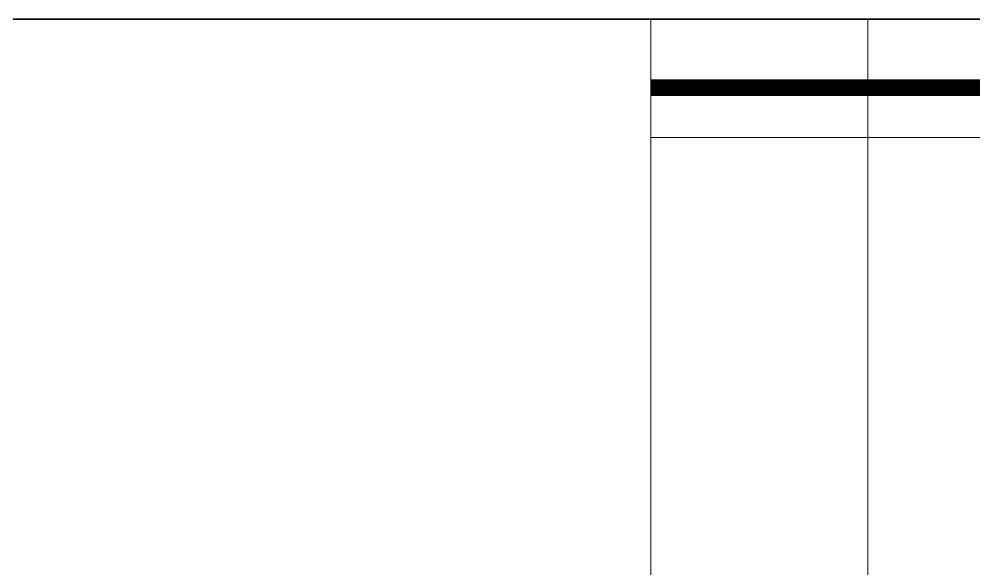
# Model space of a CAD drawing. Header units: millimetres. Extents: x 2165 to 3229, y 834 to 2305.
# Drawn here: x 2623.31 to 2643.1, y 1716.85 to 1728.26 of the extents above; entities that cross this region are included whole.
import ezdxf

# ---------------------------------------------------------------- set-up
doc = ezdxf.new("R2010")
doc.units = ezdxf.units.MM
for name, color, linetype, lineweight in [('DOOR', 7, 'Continuous', 18), ('WALL', 7, 'Continuous', 35), ('WIN', 144, 'Continuous', 15)]:
    doc.layers.add(name, color=color, linetype=linetype, lineweight=lineweight)

# ---------------------------------------------------------------- blocks, each defined once
blk = doc.blocks.new('D')
at = {"color": 232}
for p, q in [((-3.069, 0), (-3.061, 29.843)), ((0, 0), (-3.069, 0))]:
    blk.add_line(p, q, dxfattribs=at)
at = {"color": 232, "const_width": 0.432}
blk.add_lwpolyline([(-1.78, 0), (-1.772, 29.948)], dxfattribs=at)
at = {"color": 232}
blk.add_arc((0, 0), 30, 93.3869, 180, dxfattribs=at)

msp = doc.modelspace()

# ---------------------------------------------------------------- linework, layer by layer
at = {"layer": 'WALL'}
msp.add_line((2607.902, 1728.259, 0), (2676.902, 1728.259, 0), dxfattribs=at)
at = {"layer": 'WIN'}
for p, q in [((2636.402, 1680.259, 0), (2636.402, 1728.259, 0)), ((2640.902, 1680.259, 0), (2640.902, 1728.259, 0))]:
    msp.add_line(p, q, dxfattribs=at)

# ---------------------------------------------------------------- block references
at = {"layer": 'DOOR', "xscale": -0.8000000000038321, "yscale": 0.8000000000038321, "zscale": 0.8000000000038321, "rotation": 270.0000000014538}
msp.add_blockref('D', (2636.402, 1728.259, 0), dxfattribs=at)

doc.saveas('drawing.dxf')
